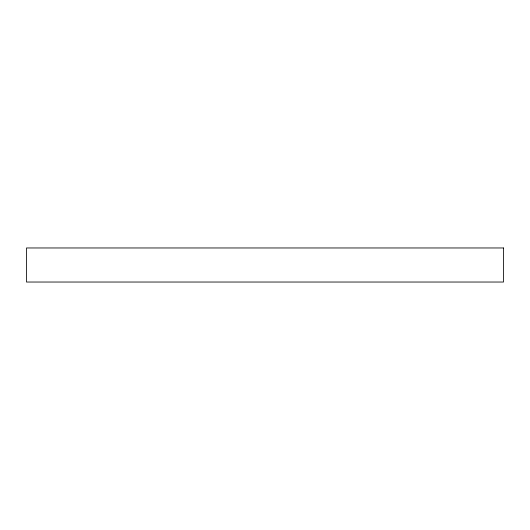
<?xml version="1.0" encoding="UTF-8"?>
<svg xmlns="http://www.w3.org/2000/svg" width="530" height="530" viewBox="0 0 530 530"><rect width="100%" height="100%" fill="white"/><g stroke="black" fill="none" stroke-linecap="round" stroke-linejoin="round"><path stroke-width="0.79" d="M503.5 247.967L26.5 247.967L26.5 282.033L503.5 282.033L503.5 247.967"/></g></svg>
